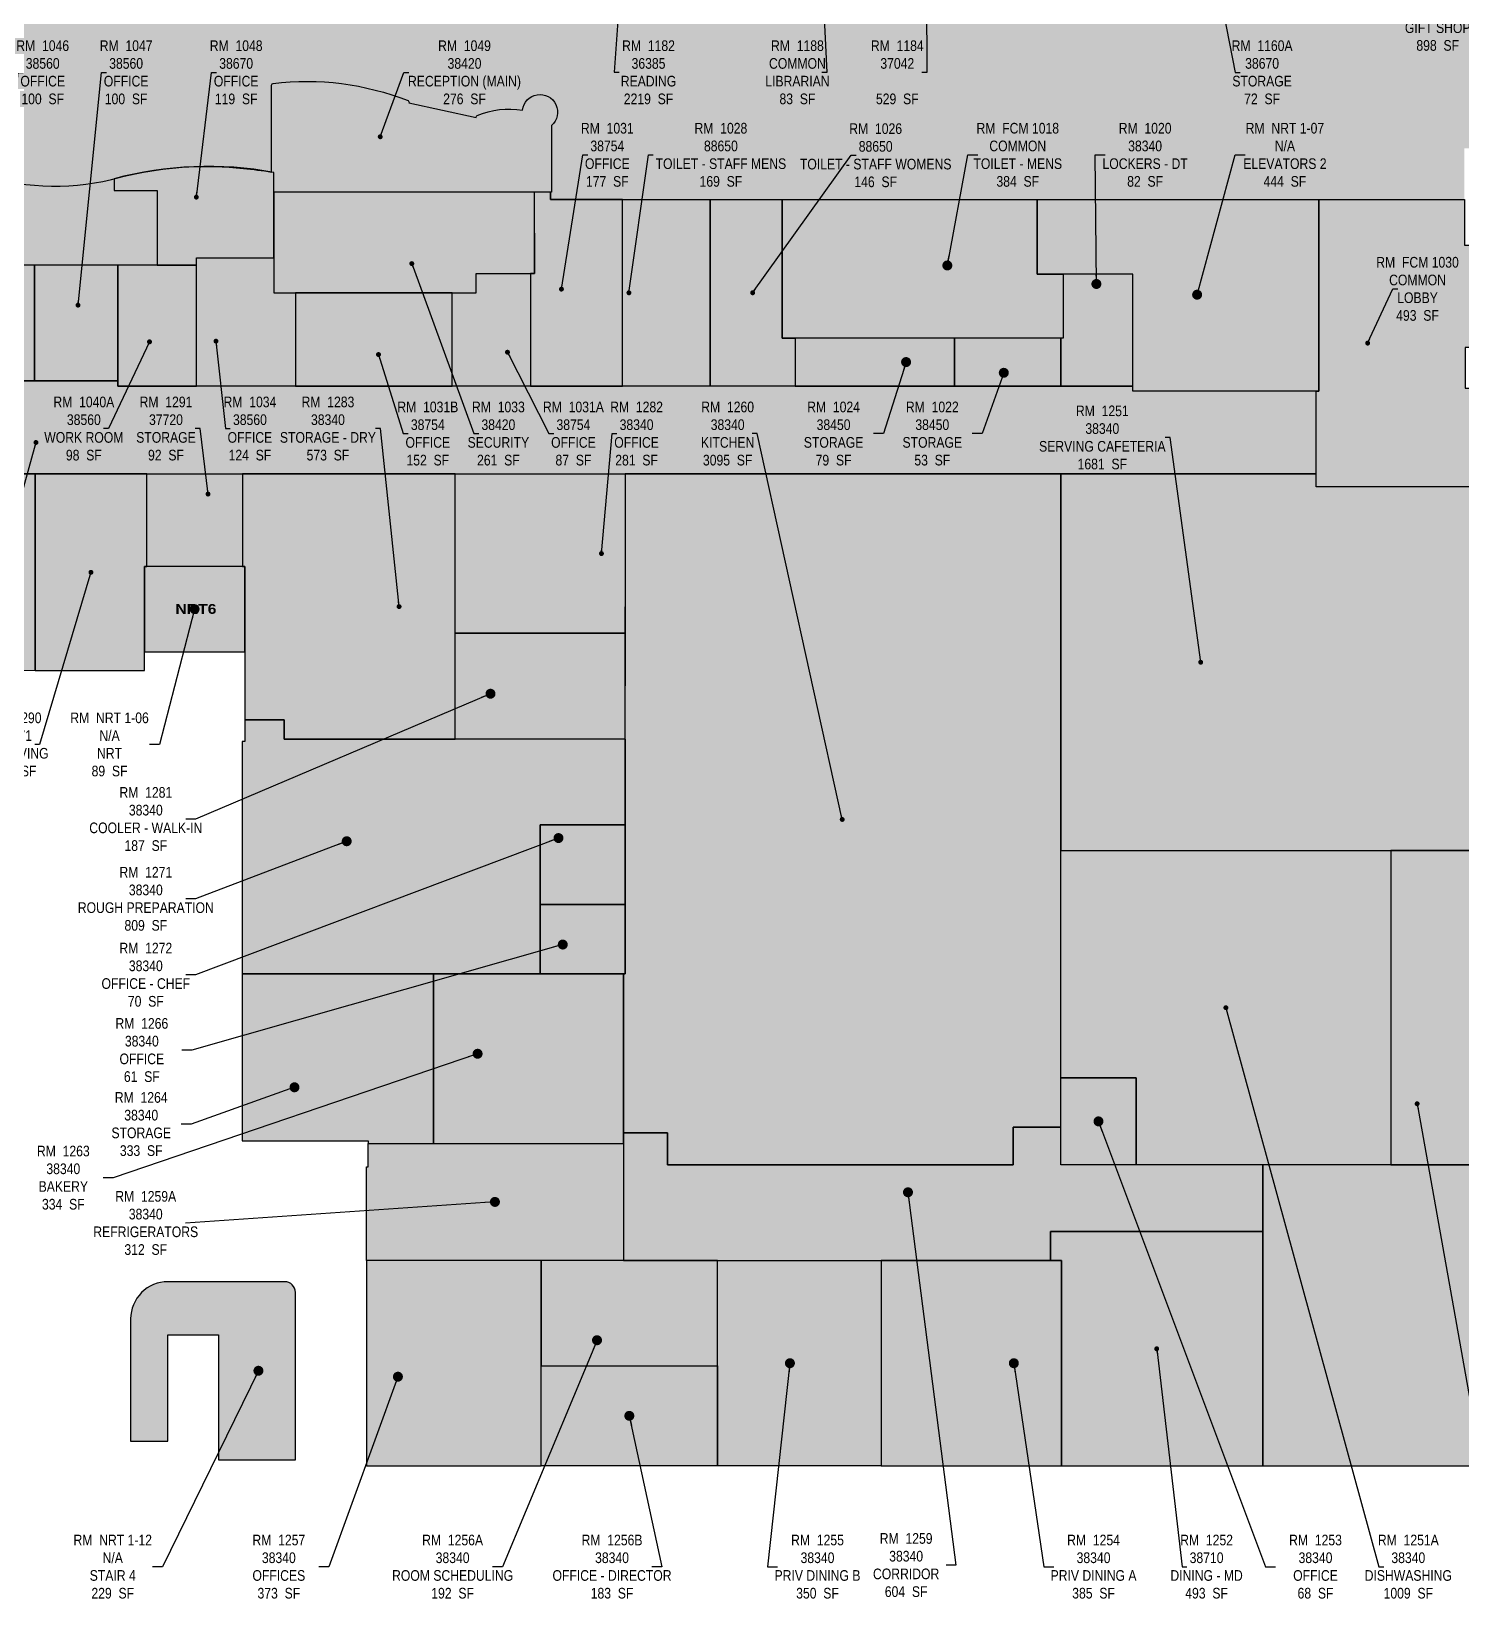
# Model space of a CAD drawing. Header units: inches. Extents: x 224 to 7720, y 1402 to 4817.
# Drawn here: x 4349 to 6098, y 1605 to 3521 of the extents above; entities that cross this region are included whole.
import ezdxf

# ---------------------------------------------------------------- set-up
doc = ezdxf.new("R2010")
doc.units = ezdxf.units.IN
doc.header["$LTSCALE"] = 96
doc.header["$MEASUREMENT"] = 0
doc.layers.get('Defpoints').update_dxf_attribs({"color": 31})
for name, color, linetype in [('0-LABEL', 3, 'Continuous'), ('1-NRT', 200, 'Continuous'), ('1-NRT-PTN', 253, 'Continuous'), ('2-BCM', 140, 'Continuous'), ('2-BCM-PTN', 250, 'Continuous'), ('3-FCM', 190, 'Continuous'), ('3-FCM-PTN', 9, 'Continuous'), ('4-OCC', 6, 'Continuous'), ('4-OCC-PTN', 95, 'Continuous')]:
    doc.layers.add(name, color=color, linetype=linetype)
doc.styles.add('ArialB', font='')
doc.styles.add('ArialN', font='ARIALN.TTF')
doc.styles.get('ArialB').set_extended_font_data('Arial Black')
doc.dimstyles.new('AB-195', dxfattribs={"dimscale": 195, "dimtxt": 0.0703125, "dimasz": 0.0625, "dimexe": 0.0625, "dimexo": 0.125, "dimgap": 0.25, "dimtad": 0, "dimdec": 4, "dimrnd": 0.0625, "dimzin": 0, "dimdsep": 46, "dimlunit": 4, "dimtxsty": 'ArialN', "dimblk": 'ARCHTICK', "dimcen": 0.0625, "dimclrd": 256, "dimclre": 256, "dimclrt": 256, "dimadec": 0, "dimazin": 0, "dimtfac": 1, "dimtdec": 4, "dimtofl": 0, "dimtmove": 2, "dimatfit": 3, "dimldrblk": 'DOT', "dimfxl": 0, "dimfrac": 2, "dimtolj": 1, "dimtzin": 0, "dimlwd": -1, "dimlwe": -1, "dimarcsym": 0})

# ---------------------------------------------------------------- blocks, each defined once
blk = doc.blocks.new('_ArchTick')
at = {"const_width": 0.15}
blk.add_lwpolyline([(-0.5, -0.5), (0.5, 0.5)], dxfattribs=at)
blk = doc.blocks.new('_Dot')
at = {"lineweight": -2}
blk.add_line((-0.5, 0), (-1, 0), dxfattribs=at)
at = {"const_width": 0.5}
blk.add_lwpolyline([(-0.25, 0, 1), (0.25, 0, 1)], format="xyb", close=True, dxfattribs=at)

msp = doc.modelspace()

# ---------------------------------------------------------------- hatches: boundary and pattern name
at = {"layer": '1-NRT-PTN'}
for points in [[(5923.248772827724, 3315.020709935004), (5923.248772827753, 3080.632246376933), (5695.931418103935, 3080.632246376733), (5695.93141810381, 3223.700329809671), (5579.000000000071, 3223.700329809634), (5579.000000000044, 3315.020709935004)], [(4487.333196577307, 2762.190635451558), (4610.000000000044, 2762.190635451522), (4610.000000000005, 2866.360089186277), (4487.333196577188, 2866.360089186261)]]:
    msp.add_hatch(color=256, dxfattribs=at).paths.add_polyline_path(points)
h = msp.add_hatch(color=256, dxfattribs=at)
edge = h.paths.add_edge_path()
edge.add_line((4470.500000000003, 1946.499999999995), (4470.500000000135, 1796.999999999959))
edge.add_line((4470.500000000135, 1796.999999999959), (4516.000000000003, 1796.999999999945))
edge.add_line((4516.000000000003, 1796.999999999945), (4516.000000000002, 1926.999999999958))
edge.add_line((4516.000000000002, 1926.999999999958), (4577.75, 1926.999999999958))
edge.add_line((4577.75, 1926.999999999958), (4577.749999999964, 1774.249999999995))
edge.add_line((4577.749999999964, 1774.249999999995), (4672.000000000039, 1774.250000000012))
edge.add_line((4672.000000000039, 1774.250000000012), (4672.000000000004, 1978.999999999999))
edge.add_arc((4659.000000000094, 1979.000000000085), 12.99999999990996, 359.9999999996191, 450.0000000000761)
edge.add_line((4659.000000000076, 1991.999999999995), (4516.000000000003, 1991.999999999996))
edge.add_arc((4516.000000000003, 1946.499999999996), 45.5, 90, 180.0000000000014)
at = {"layer": '2-BCM-PTN'}
h = msp.add_hatch(color=256, dxfattribs=at)
edge = h.paths.add_edge_path()
edge.add_line((6101.212454112479, 3315.029857468945), (6101.209233548896, 3377.685361649026))
edge.add_line((6101.209233548896, 3377.685361649026), (6214.039796008125, 3377.685361649026))
edge.add_line((6214.039796008125, 3377.685361649026), (6214.039796008125, 3315.020709935003))
edge.add_line((6214.039796008125, 3315.020709935003), (6465.776710180276, 3315.020709935004))
edge.add_line((6465.776710180276, 3315.020709935004), (6465.776710180276, 3297.000000000073))
edge.add_line((6465.776710180276, 3297.000000000073), (6518.000000000043, 3297.000000000072))
edge.add_line((6518.000000000043, 3297.000000000072), (6518.031250000107, 3315.020709935004))
edge.add_line((6518.031250000107, 3315.020709935004), (6544.000000000012, 3315.020709934398))
edge.add_line((6544.000000000012, 3315.020709934398), (6544.000000000081, 3318.000000000032))
edge.add_line((6544.000000000081, 3318.000000000032), (7360.5, 3318.000000000363))
edge.add_line((7360.5, 3318.000000000363), (7360.499999999998, 3542.1709175719))
edge.add_line((7360.499999999998, 3542.1709175719), (6867.031278126902, 3542.170917571907))
edge.add_line((6867.031278126902, 3542.170917571907), (6867.031320602907, 3653.997935729411))
edge.add_line((6867.031320602907, 3653.997935729411), (6766.029516729442, 3653.99858231317))
edge.add_line((6766.029516729442, 3653.99858231317), (6766.029328150967, 3593.801770023223))
edge.add_line((6766.029328150967, 3593.801770023223), (6635.000000000003, 3593.801770023223))
edge.add_line((6635.000000000003, 3593.801770023223), (6635.000000000003, 3597.912379357716))
edge.add_line((6635.000000000003, 3597.912379357716), (6469.262773883358, 3597.912379357717))
edge.add_line((6469.262773883358, 3597.912379357717), (6469.262773883358, 3593.287379357716))
edge.add_line((6469.262773883358, 3593.287379357716), (5987.867985782351, 3593.287379356453))
edge.add_line((5987.867985782351, 3593.287379356453), (5987.89373830079, 3629.929002757093))
edge.add_line((5987.89373830079, 3629.929002757093), (5895.867373857025, 3630.001907885073))
edge.add_line((5895.867373857025, 3630.001907885073), (5895.867985784662, 3594.001771416751))
edge.add_line((5895.867985784662, 3594.001771416751), (5530.724555622291, 3594.002005247111))
edge.add_arc((5232.851144896924, 3778.775066330404), 350.5276778219564, 315.15465570658534, 328.18836940604933, ccw=False)
edge.add_arc((5628.882063581688, 3910.349710693699), 406.4726351917382, 228.6702587073889, 248.7226011877773, ccw=False)
edge.add_arc((5098.769213143565, 3854.06783903102), 361.1814260632752, 296.82657485281584, 316.42860782498053, ccw=False)
edge.add_line((5261.767317127042, 3531.757987132427), (5252.736508601783, 3547.324551303971))
edge.add_line((5252.736508601783, 3547.324551303971), (5262.142754033604, 3552.3003630296))
edge.add_arc((5426.575069476489, 3712.61361614682), 229.6482647157041, 200.7158517611942, 224.2733011486947, ccw=False)
edge.add_arc((5089.976654186931, 3850.120059669542), 250.3641741502925, 266.3713004013365, 299.1096459445155, ccw=False)
edge.add_arc((5005.566516761337, 4187.592557768034), 591.3232392220972, 256.5129338790946, 276.6584765305562, ccw=False)
edge.add_line((4867.654647934869, 3612.576480009416), (4888.666143209934, 4046.999999999995))
edge.add_line((4888.666143209934, 4046.999999999995), (4683.000000000005, 4046.999999999995))
edge.add_line((4683.000000000005, 4046.999999999995), (4659.000000000045, 4046.999999999993))
edge.add_line((4659.000000000045, 4046.999999999993), (4659.000000000045, 4024.630242644854))
edge.add_line((4659.000000000045, 4024.630242644854), (4659.000000000044, 3599.202611731863))
edge.add_line((4659.000000000044, 3599.202611731863), (4034.937148382647, 3599.202611732258))
edge.add_line((4034.937148382647, 3599.202611732258), (4034.937148382517, 3449.995051719539))
edge.add_line((4034.937148382517, 3449.995051719539), (3681.000000000002, 3449.995051719672))
edge.add_line((3681.000000000002, 3449.995051719672), (3664.500000000004, 3449.995051719672))
edge.add_line((3664.500000000004, 3449.995051719672), (3664.500007992885, 3308.006774618855))
edge.add_line((3664.500007992885, 3308.006774618855), (3670.241779652382, 3308.000000159495))
edge.add_line((3670.241779652382, 3308.000000159495), (3670.23823069834, 3304.992042969354))
edge.add_line((3670.23823069834, 3304.992042969354), (3776.977811709998, 3304.992042969354))
edge.add_line((3776.977811709998, 3304.992042969354), (3776.977811709998, 3317.826088269415))
edge.add_line((3776.977811709998, 3317.826088269415), (3835.96093970537, 3317.826088269417))
edge.add_arc((3921.961263428128, 3179.421046451185), 162.9478790323021, 75.82618871569662, 121.8554532751559, ccw=False)
edge.add_line((3961.861373103508, 3337.408364071994), (3982.194660128373, 3333.514510643568))
edge.add_arc((4018.900481964459, 3638.764416513178), 307.4488939483577, 263.1431950882545, 288.7937572050589)
edge.add_arc((4154.517343566981, 3213.965955908969), 138.6506596372579, 90.84737857627692, 105.29236128284691, ccw=False)
edge.add_line((4152.466837988525, 3352.601452246377), (4199.854489001302, 3352.601452246377))
edge.add_line((4199.854489001302, 3352.601452246377), (4199.854574621793, 3352.523195435604))
edge.add_line((4199.854574621793, 3352.523195435604), (4247.104489001302, 3352.574891394593))
edge.add_arc((4246.314557856361, 3223.892374675315), 128.6849412340896, 74.4525531934039, 89.64828825719002, ccw=False)
edge.add_arc((4378.158659760525, 3627.583177375398), 296.1716416939542, 250.810058676983, 283.4526941912997)
edge.add_arc((4564.530417974054, 2916.371022983083), 439.1688036785147, 88.82086383680303, 105.5144738412506, ccw=False)
edge.add_arc((4552.865137919565, 2792.355430922958), 563.471847708845, 80.80343298637348, 87.89440835456833, ccw=False)
edge.add_line((4642.920358804375, 3348.584322973531), (4642.920358804421, 3455.025913751611))
edge.add_arc((4644.920358804422, 3455.02591375161), 2.000000000000909, 96.96837081649193, 179.999999999987, ccw=False)
edge.add_arc((4685.647843447019, 3121.806548595949), 337.6990815001668, 68.45808303320268, 96.96837081646783, ccw=False)
edge.add_arc((4808.898145215614, 3434.025631144668), 2.03348541737856, -21.416480756794385, 68.45808303316329, ccw=False)
edge.add_line((4810.791220138324, 3433.283114963229), (4893.149839666863, 3415.420313910988))
edge.add_arc((4895.07236305874, 3415.971588622621), 2.00000000000001, 113.41552245828939, 195.9999999999744, ccw=False)
edge.add_arc((4932.882136892578, 3327.539502289193), 98.17592644677737, 80.1650047742445, 113.154897671166, ccw=False)
edge.add_arc((4971.031250000045, 3422.000000000407), 21.49999999995811, -49.64493539025767, 173.9323380797943, ccw=False)
edge.add_line((4984.952982669948, 3405.616002946391), (4984.95298266995, 3324.020709935377))
edge.add_line((4984.95298266995, 3324.020709935377), (4984.000000000047, 3324.020709935377))
edge.add_line((4984.000000000047, 3324.020709935377), (4984.000000000047, 3315.020709935055))
edge.add_line((4984.000000000047, 3315.020709935055), (5923.248772827724, 3315.020709935004))
edge.add_line((5923.248772827724, 3315.020709935004), (6101.212454112479, 3315.029857468945))
at = {"layer": '3-FCM-PTN'}
for points in [[(5579.000000000044, 3315.020709935004), (5579.000000000101, 3223.700329809634), (5610.776710180297, 3223.700329809644), (5610.776710180335, 3145.679347826206), (5267.000000000043, 3145.679347826212), (5267.000000000044, 3315.020709935004)], [(5923.248772827724, 3315.020709935004), (6101.212454112479, 3315.029857468945), (6101.212454112474, 3259.250000000365), (6127.225474683675, 3259.250000000362), (6127.225474683673, 3165.749999999361), (6130.225474683675, 3165.749999999361), (6130.225474683113, 3134.249999999864), (6102.036010786671, 3134.239523621256), (6102.031250355715, 3084.253735351706), (6141.253430555407, 3084.250000000375), (6141.253430555407, 2970.795289855521), (6141.222309232073, 2970.795289855521), (6141.222309232073, 2963.920289855153), (5920.048626753749, 2963.920289855153), (5920.048626753646, 3080.632246376931), (5923.248772827754, 3080.632246376932), (5923.248772827687, 3084.25000000039)], [(3562.031249999954, 3086.862300595053), (3562.031249999937, 2983.250000000002), (3684.500000000008, 2983.249999999963), (3684.500000000006, 2979.500000000449), (5920.000000000065, 2979.500000000449), (5920.048626753749, 3080.632246376931), (5695.931418103935, 3080.632246376733), (5695.931418103931, 3086.886353315805), (4454.916029959343, 3087.000000000374), (4454.916029959343, 3093.49999999999), (4047.11166704286, 3093.499999999995), (4047.111667042856, 3086.999999999995), (3562.031249999983, 3086.862300595053), (3562.031249999966, 2983.250000000002)]]:
    msp.add_hatch(color=256, dxfattribs=at).paths.add_polyline_path(points)
at = {"layer": '4-OCC-PTN'}
h = msp.add_hatch(color=240, dxfattribs=at)
edge = h.paths.add_edge_path()
edge.add_line((4645.700918773448, 3324.02070993538), (4645.732168773463, 3348.121782675924))
edge.add_line((4645.732168773463, 3348.121782675924), (4642.920358804421, 3348.584322973524))
edge.add_line((4642.920358804421, 3348.584322973524), (4642.920358804421, 3455.02591375161))
edge.add_arc((4644.920358804421, 3455.02591375161), 2, 96.96837081646771, 180, ccw=False)
edge.add_arc((4685.647843447019, 3121.806548595945), 337.69908150017, 68.45808303320291, 96.96837081646771, ccw=False)
edge.add_arc((4808.898145215615, 3434.025631144668), 2.033485417377803, -21.416480756803708, 68.45808303318239, ccw=False)
edge.add_line((4810.791220138324, 3433.283114963229), (4893.149839666863, 3415.420313910988))
edge.add_arc((4895.072363058741, 3415.97158862262), 2.000000000000759, 113.41552245830809, 195.9999999999547, ccw=False)
edge.add_arc((4932.882136892526, 3327.539502289392), 98.17592644657348, 80.1650047741839, 113.15489767118339, ccw=False)
edge.add_arc((4971.031250000056, 3422.00000000041), 21.49999999995204, -49.644935390281375, 173.9323380798548, ccw=False)
edge.add_line((4984.952982669948, 3405.616002946394), (4984.95298266995, 3324.020709935377))
edge.add_line((4984.95298266995, 3324.020709935377), (4645.700918773448, 3324.020709935377))
h = msp.add_hatch(color=63, dxfattribs=at)
edge = h.paths.add_edge_path()
edge.add_line((4502.98355930547, 3234.644327179446), (4550.983559305422, 3234.644327179451))
edge.add_line((4550.983559305422, 3234.644327179451), (4550.983559305422, 3243.592391304831))
edge.add_line((4550.983559305422, 3243.592391304831), (4645.700918773447, 3243.592391304831))
edge.add_line((4645.700918773447, 3243.592391304831), (4645.732168773463, 3348.121782675924))
edge.add_arc((4565.015516696521, 2912.702739755586), 442.8373526027055, 79.49790060238038, 105.0035590105454)
edge.add_line((4450.374205990911, 3340.443655193743), (4450.37420599086, 3325.867235059201))
edge.add_line((4450.37420599086, 3325.867235059201), (4499.983559305446, 3325.867040157407))
edge.add_line((4499.983559305446, 3325.867040157407), (4502.983559305445, 3325.867040157407))
edge.add_line((4502.983559305445, 3325.867040157407), (4502.990135597876, 3234.653520120715))
edge.add_line((4502.990135597876, 3234.653520120715), (4502.98355930547, 3234.644327179446))
h = msp.add_hatch(color=63, dxfattribs=at)
edge = h.paths.add_edge_path()
edge.add_line((4199.983559305392, 3234.631674018805), (3944.983559305588, 3234.631674018805))
edge.add_line((3944.983559305588, 3234.631674018805), (3944.983559305587, 3234.006674018603))
edge.add_line((3944.983559305587, 3234.006674018603), (3944.977810608592, 3234.006674018603))
edge.add_line((3944.977810608592, 3234.006674018603), (3944.97781060866, 3311.305416747049))
edge.add_line((3944.97781060866, 3311.305416747049), (3947.977810608658, 3311.305416747049))
edge.add_line((3947.977810608658, 3311.305416747049), (3979.329023314891, 3311.305416747035))
edge.add_line((3979.329023314891, 3311.305416747035), (3979.32902331486, 3334.06328417523))
edge.add_line((3979.32902331486, 3334.06328417523), (3982.194660128373, 3333.51451064357))
edge.add_arc((4018.900481964463, 3638.764416513178), 307.4488939483554, 263.1431950882538, 288.7937572050582)
edge.add_arc((4154.517343566981, 3213.965955908966), 138.6506596372614, 90.84737857627653, 105.29236128284651, ccw=False)
edge.add_line((4152.466837988526, 3352.601452246377), (4199.854489001302, 3352.601452246377))
edge.add_line((4199.854489001302, 3352.601452246377), (4199.854574621793, 3352.523195435604))
edge.add_line((4199.854574621793, 3352.523195435604), (4247.104489001302, 3352.574891394594))
edge.add_arc((4246.314557856361, 3223.892374675315), 128.6849412340896, 74.4525531934039, 89.64828825719002, ccw=False)
edge.add_arc((4378.158659760525, 3627.583177375398), 296.1716416939542, 250.810058676983, 283.4526941912997)
edge.add_arc((4564.530417974061, 2916.371022983086), 439.1688036785142, 105.0663227201569, 105.51447384125149, ccw=False)
edge.add_line((4450.374205990911, 3340.443655193743), (4450.37420599086, 3325.867235059201))
edge.add_line((4450.37420599086, 3325.867235059201), (4499.983559305446, 3325.867040157407))
edge.add_line((4499.983559305446, 3325.867040157407), (4502.983559305445, 3325.867040157407))
edge.add_line((4502.983559305445, 3325.867040157407), (4502.990135597876, 3234.653520120715))
edge.add_line((4502.990135597876, 3234.653520120715), (4199.983559305392, 3234.631674018805))
for color, points in [(240, [(4671.901903685994, 3200.788043478348), (4892.947266760495, 3200.788043478348), (4892.947266760495, 3224.493798000415), (4964.104504172125, 3224.493798000294), (4964.104504172097, 3324.020709935377), (4645.700918773448, 3324.02070993538), (4645.700918773447, 3200.788043478365)]), (87, [(5071.983234772433, 3086.943491722835), (5072.014490234083, 3315.020709935191), (4984.000000000047, 3315.020709935055), (4984.000000000043, 3324.020709935377), (4964.089286046965, 3324.020709935377), (4964.104504172125, 3224.493798000294), (4959.448661046906, 3224.493798000302), (4959.448656204864, 3086.953797140379)]), (20, [(5179.000000000003, 3087.006674018145), (5071.983234772433, 3086.943491722835), (5071.998865234124, 3315.020709935191), (5179.000000000004, 3315.020709935004)]), (20, [(5179.000000000004, 3315.020709935004), (5267.000000000044, 3315.020709935004), (5267.000000000043, 3145.679347826212), (5283.049041543267, 3145.679347826208), (5283.049041543268, 3087.006674018145), (5179.000000000003, 3087.006674018145)]), (202, [(4671.901901255155, 3086.980129396748), (4550.983559305438, 3086.991202562156), (4550.983559305421, 3243.592391304831), (4645.700918773447, 3243.592391304831), (4645.700918773421, 3200.788043478365), (4671.901903685994, 3200.788043478348)]), (202, [(4352.983559305286, 3093.499999999989), (4352.98355930528, 3234.631674018806), (4250.983559305464, 3234.631674018805), (4250.983559305328, 3093.499999999995)]), (202, [(4454.916029959345, 3093.49999999999), (4454.983559305519, 3234.631674018805), (4352.983559305429, 3234.631674018806), (4352.983559305286, 3093.499999999989)]), (202, [(4550.983559305438, 3086.991202562156), (4550.983559305422, 3234.656980340088), (4454.983559305519, 3234.631674018805), (4454.916029959343, 3087.000000000374), (4497.983559305385, 3087.000000000384)]), (87, [(4959.448656204864, 3086.953797140379), (4863.706882802902, 3086.962564747313), (4863.706886842234, 3200.788043478385), (4892.947266760495, 3200.78804347836), (4892.947266760495, 3224.493798000415), (4959.448661046906, 3224.493798000302), (4959.448661046905, 3221.993798000301)]), (50, [(5610.776710180297, 3223.700329809644), (5610.776710180335, 3145.679347826206), (5607.712503212599, 3145.679347826205), (5607.712503212516, 3086.886353315727), (5695.931418103931, 3086.886353315805), (5695.93141810381, 3223.700329809671)]), (87, [(4863.706882802902, 3086.962564747313), (4863.706886842234, 3200.788043478385), (4671.901903685994, 3200.788043478348), (4671.901901255155, 3086.980129396748)]), (55, [(5477.830125249548, 3086.946513666971), (5477.830125249561, 3145.679347826163), (5283.049041543267, 3145.679347826208), (5283.049041543268, 3087.006674018145)]), (55, [(5607.712503212599, 3145.679347826205), (5477.830125249523, 3145.679347826163), (5477.830125248792, 3086.886353315922), (5607.712503212604, 3086.886353315727)]), (55, [(4002.559440909714, 2979.500000000449), (4002.559440909712, 2739.505016722506), (4353.640924521637, 2739.092806433304), (4353.640924521636, 2979.500000000049)]), (54, [(4353.640924521637, 2739.092806433304), (4487.333196577204, 2739.092806433307), (4487.333196577188, 2866.360089186261), (4490.328958993422, 2866.360089186262), (4490.328958993422, 2979.50000000005), (4353.640924521636, 2979.500000000049)]), (33, [(4607.163693225719, 2979.500000000049), (4607.163693225753, 2866.360089186262), (4490.328958993422, 2866.360089186262), (4490.328958993409, 2979.50000000005)]), (50, [(4607.163693225719, 2979.500000000049), (4607.163693225753, 2866.360089186277), (4610.000000000005, 2866.360089186277), (4610.000000000015, 2679.000000000048), (4658.323330749197, 2679.000000000048), (4658.323330749197, 2655.313266443785), (4867.255507541008, 2655.262820512812), (4867.255507541111, 2979.499999999818)]), (50, [(5074.961701731876, 2979.499999999941), (5074.961701731961, 2787.876254180705), (5074.961701731961, 2784.876254180705), (4867.255507541043, 2784.87625418076), (4867.255507541111, 2979.499999999818)]), (50, [(5073.097737552244, 2174.069397993228), (5126.871317387619, 2174.069397993544), (5126.867824883646, 2134.792095318627), (5549.609681475858, 2134.792095318619), (5549.609681475859, 2180.772575250919), (5607.781286175849, 2180.772575251021), (5607.999999999976, 2979.49999981096), (5074.961701731876, 2979.499999999941), (5074.930394922705, 2655.212678149895), (5075.241211640116, 2655.212603104304), (5075.241211637416, 2453.08707044284), (5075.192409150687, 2368.533345819939), (5073.097737551475, 2368.533345819931)]), (50, [(5920.000000000065, 2963.920289855154), (5920.000000000065, 2979.500000001956), (5608.000000000066, 2979.500000000468), (5607.781286175849, 2519.170289855158), (6137.972309232073, 2519.17028985518), (6141.222309232073, 2519.17028985518), (6141.222309232073, 2963.920289855153), (5920.048626753749, 2963.920289855153)]), (50, [(5074.961701731961, 2784.876254180705), (5074.930394922705, 2655.212678149895), (4867.255507541008, 2655.262820512812), (4867.255507541043, 2784.87625418076)]), (50, [(4610.000000000015, 2679.000000000048), (4610.000000000005, 2652.313266443767), (4607.000000000044, 2652.313266443777), (4607.000000000155, 2368.533345819602), (4968.112842220282, 2368.533345819523), (4971.362842220282, 2368.533345819523), (4971.362842222669, 2547.292084727001), (4971.362842222669, 2550.542084727001), (5071.965939315737, 2550.542084727404), (5075.215939315737, 2550.542084727404), (5075.241211640116, 2655.212603104304), (4658.323330749197, 2655.313266443785), (4658.323330749197, 2679.000000000048)]), (50, [(4974.104367052725, 2453.11148272024), (5075.192409150349, 2453.087075372017), (5075.192409149959, 2550.542084727417), (4971.362842222669, 2550.542084727001), (4971.339318111541, 2453.112150331472)]), (50, [(5700, 2134.791806020286), (5700.000000000003, 2237.999999999994), (5700.000000000003, 2241.249999999994), (5611.031286175794, 2241.249999999994), (5607.781286175794, 2241.249999999994), (5607.781286175556, 2515.920289855158), (5607.781286175556, 2519.170289855158), (6008.256770627269, 2519.170289855157), (6011.506770627269, 2519.170289855157), (6011.506770626875, 2134.791806019966), (5855.000000000003, 2134.791806020127)]), (50, [(6011.506770627269, 2519.170289855175), (6011.506770626874, 2134.791806019966), (6141.222309232073, 2134.791806019966), (6141.222309232073, 2519.17028985518)]), (50, [(4971.362842220282, 2368.533345819523), (5075.192409150687, 2368.533345819939), (5075.212824346763, 2453.08707044284), (4971.362842221411, 2453.087070444227)]), (50, [(4607.000000000155, 2368.533345819602), (4607.000000000155, 2164.397993311095), (4761.000000000078, 2164.397993311089), (4761.000000000078, 2161.147993311089), (4837.686999936544, 2161.147993311089), (4840.936999936544, 2161.147993311089), (4840.936999936589, 2368.533345819551)]), (50, [(4840.936999936544, 2161.147993311089), (5073.097737552293, 2161.147993311089), (5073.097737552098, 2213.000000000054), (5073.097737551475, 2368.533345819931), (4840.936999936589, 2368.533345819551)]), (50, [(5607.781286175794, 2241.249999999994), (5700.000000000003, 2241.249999999994), (5700, 2134.791806020286), (5607.78128617593, 2134.791806020124)]), (50, [(5073.097737552244, 2174.069397993228), (5073.097737552401, 2018.00190740008), (5595.104702586287, 2018.001907400602), (5595.104702586285, 2053.291806020121), (5855.000000000003, 2053.291806020123), (5855.000000000003, 2134.791806020127), (5607.78128617593, 2134.791806020381), (5607.781286175849, 2180.772575250919), (5549.609681475859, 2180.772575250919), (5549.609681475858, 2134.754505476324), (5130.121317387849, 2134.791806020872), (5126.871317387849, 2134.791806020872), (5126.871317387638, 2170.81939799343), (5126.871317387638, 2174.06939799343)]), (50, [(5073.097737552401, 2018.00190740008), (4758.750000000078, 2018.00190740008), (4758.750000000079, 2132.501907399765), (4761.000000000078, 2132.501907399765), (4761.000000000078, 2161.147993311089), (5073.097737552293, 2161.147993311089)]), (50, [(6544.032561145945, 2118.000002683607), (6349.098283993335, 2118.000001528528), (6349.098283993335, 2134.791806019967), (5855.000000000003, 2134.791806020127), (5855.000000000003, 1766.751907399764), (6544.032560949328, 1766.751907399763)]), (234, [(5855.000000000003, 2053.291806020123), (5595.104702586285, 2053.291806020121), (5595.104702586321, 2018.001907400602), (5608.703451855341, 2018.001907400615), (5608.703451855592, 1766.751907399764), (5855.000000000003, 1766.751907399764)]), (50, [(4758.750000000078, 2018.00190740008), (4758.750000000078, 1766.751907399765), (4972.60709441071, 1766.751907399764), (4972.60709441071, 2018.001907400079)]), (50, [(4972.60709441071, 2018.00190740008), (4972.60709441071, 1889.359938791977), (5187.8525824692, 1889.359938791977), (5187.852582469071, 2018.001907400194)]), (50, [(5187.852582469071, 2018.001907400194), (5388.296052010058, 2018.001907400194), (5388.296052010058, 1766.751907399766), (5187.852582469071, 1766.751907399766)]), (50, [(5388.296052010054, 2018.001907400395), (5388.296052010058, 1766.751907399764), (5605.453451855592, 1766.751907399764), (5608.703451855592, 1766.751907399764), (5608.703451855341, 2018.001907400615)]), (50, [(4975.366291735061, 1889.359938791977), (5184.6025824692, 1889.359938791977), (5187.8525824692, 1889.359938791977), (5187.8525824692, 1766.751907399764), (4972.60709441071, 1766.751907399764), (4972.60709441071, 1889.359938791977)])]:
    msp.add_hatch(color=color, dxfattribs=at).paths.add_polyline_path(points)

# ---------------------------------------------------------------- linework, layer by layer
at = {"layer": '1-NRT'}
msp.add_lwpolyline([(5923.248772827724, 3315.020709935004), (5923.248772827753, 3080.632246376933), (5695.931418103935, 3080.632246376733), (5695.93141810381, 3223.700329809671), (5579.000000000071, 3223.700329809634), (5579.000000000044, 3315.020709935004), (5923.248772827724, 3315.020709935048)], dxfattribs=at)
msp.add_lwpolyline([(4487.333196577307, 2762.190635451558), (4610.000000000044, 2762.190635451522), (4610.000000000005, 2866.360089186277), (4487.333196577188, 2866.360089186261), (4487.333196577307, 2762.190635451558)], close=True, dxfattribs=at)
msp.add_lwpolyline([(4470.500000000003, 1946.499999999995), (4470.500000000135, 1796.999999999959), (4516.000000000003, 1796.999999999945), (4516.000000000002, 1926.999999999958), (4577.75, 1926.999999999958), (4577.749999999964, 1774.249999999995), (4672.000000000039, 1774.250000000012), (4672.000000000004, 1978.999999999999, 0.4142135623754306), (4659.000000000076, 1991.999999999995), (4516.000000000003, 1991.999999999996, 0.414213562373101)], format="xyb", close=True, dxfattribs=at)
at = {"layer": '2-BCM'}
msp.add_lwpolyline([(4280.806789461161, 3347.868582309449, 0.1434013802494691), (4447.060757532072, 3339.537795071893, -0.07296870814642058), (4573.567789836668, 3355.446829688753, -0.03095009361266274), (4642.920358804375, 3348.584322973531), (4642.920358804421, 3455.025913751611, -0.3790239349496573), (4644.677715991932, 3457.011140304312, -0.1250453007640586), (4809.64480407568, 3435.917075959982, -0.4135724838836), (4810.791220138324, 3433.283114963229), (4893.149839666863, 3415.420313910988, -0.3767942252636259), (4894.277570034121, 3417.806882617604, -0.1449480720969308), (4949.651698120728, 3424.272611150112, -1.476678385282013), (4984.952982669948, 3405.616002946391), (4984.95298266995, 3324.020709935377), (4984.000000000047, 3324.020709935377), (4984.000000000047, 3315.020709935055), (5923.248772827724, 3315.020709935004), (5923.248772827724, 3315.020709935004), (6101.212454112479, 3315.029857468945)], format="xyb", dxfattribs=at)
at = {"layer": '3-FCM'}
for points in [[(5579.000000000044, 3315.020709935004), (5579.000000000101, 3223.700329809634), (5610.776710180297, 3223.700329809644), (5610.776710180335, 3145.679347826206), (5267.000000000043, 3145.679347826212), (5267.000000000044, 3315.020709935004)], [(5923.248772827724, 3315.020709935004), (6101.212454112479, 3315.029857468945), (6101.212454112474, 3259.250000000365), (6127.225474683675, 3259.250000000362), (6127.225474683673, 3165.749999999361), (6130.225474683675, 3165.749999999361), (6130.225474683113, 3134.249999999864), (6102.036010786671, 3134.239523621256), (6102.031250355715, 3084.253735351706), (6141.253430555407, 3084.250000000375), (6141.253430555407, 2970.795289855521), (6141.222309232073, 2970.795289855521), (6141.222309232073, 2963.920289855153), (5920.048626753749, 2963.920289855153), (5920.048626753646, 3080.632246376931), (5923.248772827754, 3080.632246376932), (5923.248772827687, 3084.25000000039), (5923.248773677039, 3315.020709935048)], [(3562.031249999954, 3086.862300595053), (3562.031249999937, 2983.250000000002), (3684.500000000008, 2983.249999999963), (3684.500000000006, 2979.500000000449), (5920.000000000065, 2979.500000000449), (5920.048626753749, 3080.632246376931), (5695.931418103935, 3080.632246376733), (5695.931418103931, 3086.886353315805), (4454.916029959343, 3087.000000000374), (4454.916029959343, 3093.49999999999), (4047.11166704286, 3093.499999999995), (4047.111667042856, 3086.999999999995), (3562.031249999983, 3086.862300595053), (3562.031249999966, 2983.250000000002)]]:
    msp.add_lwpolyline(points, close=True, dxfattribs=at)
at = {"layer": '4-OCC'}
for points in [[(4645.700918773448, 3324.02070993538), (4645.732168773463, 3348.121782675924), (4642.920358804421, 3348.584322973524), (4642.920358804421, 3455.02591375161, -0.3790239349497984), (4644.677715991932, 3457.011140304311, -0.1250453007640574), (4809.64480407568, 3435.917075959981, -0.4135724838837616), (4810.791220138324, 3433.283114963229), (4893.149839666863, 3415.420313910988, -0.3767942252634408), (4894.277570034121, 3417.806882617603, -0.1449480720972786), (4949.651698120742, 3424.272611150092, -1.476678385283141), (4984.952982669948, 3405.616002946394), (4984.95298266995, 3324.020709935377), (4645.700918773448, 3324.020709935377)], [(4502.98355930547, 3234.644327179446), (4550.983559305422, 3234.644327179451), (4550.983559305422, 3243.592391304831), (4645.700918773447, 3243.592391304831), (4645.732168773463, 3348.121782675924, 0.1117511692997824), (4450.374205990911, 3340.443655193743), (4450.37420599086, 3325.867235059201), (4499.983559305446, 3325.867040157407), (4502.983559305445, 3325.867040157407), (4502.990135597876, 3234.653520120715)], [(4199.983559305392, 3234.631674018805), (3944.983559305588, 3234.631674018805), (3944.983559305587, 3234.006674018603), (3944.977810608592, 3234.006674018603), (3944.97781060866, 3311.305416747049), (3947.977810608658, 3311.305416747049), (3979.329023314891, 3311.305416747035), (3979.32902331486, 3334.06328417523), (3979.32902331486, 3334.06328417523), (3982.194660128373, 3333.51451064357, 0.1123913722116897), (4117.949001309342, 3347.70735474409, -0.06311172067646871), (4152.466837988526, 3352.601452246377), (4199.854489001302, 3352.601452246377), (4199.854574621793, 3352.523195435604), (4247.104489001302, 3352.574891394594, -0.06640123534630415), (4280.806789461161, 3347.868582309449, 0.1434013802494691), (4447.060757532072, 3339.537795071894, -0.001955430644727878), (4450.374205990911, 3340.443655193743), (4450.37420599086, 3325.867235059201), (4499.983559305446, 3325.867040157407), (4502.983559305445, 3325.867040157407), (4502.990135597876, 3234.653520120715)]]:
    msp.add_lwpolyline(points, format="xyb", close=True, dxfattribs=at)
for points in [[(4671.901903685994, 3200.788043478348), (4892.947266760495, 3200.788043478348), (4892.947266760495, 3224.493798000415), (4964.104504172125, 3224.493798000294), (4964.104504172097, 3324.020709935377), (4645.700918773448, 3324.02070993538), (4645.700918773447, 3200.788043478365), (4671.901903685994, 3200.788043478348)], [(5071.983234772433, 3086.943491722835), (5072.014490234083, 3315.020709935191), (4984.000000000047, 3315.020709935055), (4984.000000000043, 3324.020709935377), (4964.089286046965, 3324.020709935377), (4964.104504172125, 3224.493798000294), (4959.448661046906, 3224.493798000302), (4959.448656204864, 3086.953797140379), (5071.983234772433, 3086.943491722835)], [(5179.000000000003, 3087.006674018145), (5071.983234772433, 3086.943491722835), (5071.998865234124, 3315.020709935191), (5179.000000000004, 3315.020709935004), (5179.000000000004, 3087.006674018145)], [(5179.000000000004, 3315.020709935004), (5267.000000000044, 3315.020709935004), (5267.000000000043, 3145.679347826212), (5283.049041543267, 3145.679347826208), (5283.049041543268, 3087.006674018145), (5179.000000000003, 3087.006674018145)], [(4671.901901255155, 3086.980129396748), (4550.983559305438, 3086.991202562156), (4550.983559305421, 3243.592391304831), (4645.700918773447, 3243.592391304831), (4645.700918773421, 3200.788043478365), (4671.901903685994, 3200.788043478348), (4671.901901255155, 3086.980129396749)], [(4352.983559305286, 3093.499999999989), (4352.98355930528, 3234.631674018806), (4250.983559305464, 3234.631674018805), (4250.983559305328, 3093.499999999995), (4352.983559305286, 3093.499999999989)], [(4454.916029959345, 3093.49999999999), (4454.983559305519, 3234.631674018805), (4352.983559305429, 3234.631674018806), (4352.983559305286, 3093.499999999989), (4454.916029959345, 3093.49999999999)], [(4550.983559305438, 3086.991202562156), (4550.983559305422, 3234.656980340088), (4454.983559305519, 3234.631674018805), (4454.916029959343, 3087.000000000374), (4497.983559305385, 3087.000000000384), (4550.983559305438, 3086.991202562156)], [(4959.448656204864, 3086.953797140379), (4863.706882802902, 3086.962564747313), (4863.706886842234, 3200.788043478385), (4892.947266760495, 3200.78804347836), (4892.947266760495, 3224.493798000415), (4959.448661046906, 3224.493798000302), (4959.448661046905, 3221.993798000301), (4959.448656204675, 3086.953797140379)], [(5610.776710180297, 3223.700329809644), (5610.776710180335, 3145.679347826206), (5607.712503212599, 3145.679347826205), (5607.712503212516, 3086.886353315727), (5695.931418103931, 3086.886353315805), (5695.93141810381, 3223.700329809671)], [(4863.706882802902, 3086.962564747313), (4863.706886842234, 3200.788043478385), (4671.901903685994, 3200.788043478348), (4671.901901255155, 3086.980129396748), (4863.706882802902, 3086.962564747313)], [(5477.830125249548, 3086.946513666971), (5477.830125249561, 3145.679347826163), (5283.049041543267, 3145.679347826208), (5283.049041543268, 3087.006674018145)], [(5607.712503212599, 3145.679347826205), (5477.830125249523, 3145.679347826163), (5477.830125248792, 3086.886353315922), (5607.712503212604, 3086.886353315727)], [(4002.559440909714, 2979.500000000449), (4002.559440909712, 2739.505016722506), (4353.640924521637, 2739.092806433304), (4353.640924521636, 2979.500000000049), (4002.559440909714, 2979.500000000449), (4002.559440909714, 2979.500000000449)], [(4353.640924521637, 2739.092806433304), (4487.333196577204, 2739.092806433307), (4487.333196577188, 2866.360089186261), (4490.328958993422, 2866.360089186262), (4490.328958993422, 2979.50000000005), (4353.640924521636, 2979.500000000049), (4353.640924521637, 2739.092806433304)], [(4607.163693225719, 2979.500000000049), (4607.163693225753, 2866.360089186277), (4610.000000000005, 2866.360089186277), (4610.000000000015, 2679.000000000048), (4658.323330749197, 2679.000000000048), (4658.323330749197, 2655.313266443785), (4867.255507541008, 2655.262820512812), (4867.255507541111, 2979.499999999818)], [(5074.961701731876, 2979.499999999941), (5074.961701731961, 2787.876254180705), (5074.961701731961, 2784.876254180705), (4867.255507541043, 2784.87625418076), (4867.255507541111, 2979.499999999818)], [(5073.097737552244, 2174.069397993228), (5126.871317387619, 2174.069397993544), (5126.867824883646, 2134.792095318627), (5549.609681475858, 2134.792095318619), (5549.609681475859, 2180.772575250919), (5607.781286175849, 2180.772575251021), (5607.999999999976, 2979.49999981096), (5074.961701731876, 2979.499999999941), (5074.930394922705, 2655.212678149895), (5075.241211640116, 2655.212603104304), (5075.241211637416, 2453.08707044284), (5075.192409150687, 2368.533345819939), (5073.097737551475, 2368.533345819931)], [(5920.000000000065, 2963.920289855154), (5920.000000000065, 2979.500000001956), (5608.000000000066, 2979.500000000468), (5607.781286175849, 2519.170289855158), (6137.972309232073, 2519.17028985518), (6141.222309232073, 2519.17028985518), (6141.222309232073, 2963.920289855153), (5920.048626753749, 2963.920289855153)], [(5074.961701731961, 2784.876254180705), (5074.930394922705, 2655.212678149895), (4867.255507541008, 2655.262820512812), (4867.255507541043, 2784.87625418076)], [(4610.000000000015, 2679.000000000048), (4610.000000000005, 2652.313266443767), (4607.000000000044, 2652.313266443777), (4607.000000000155, 2368.533345819602), (4968.112842220282, 2368.533345819523), (4971.362842220282, 2368.533345819523), (4971.362842222669, 2547.292084727001), (4971.362842222669, 2550.542084727001), (5071.965939315737, 2550.542084727404), (5075.215939315737, 2550.542084727404), (5075.241211640116, 2655.212603104304), (4658.323330749197, 2655.313266443785), (4658.323330749197, 2679.000000000048)], [(4974.104367052725, 2453.11148272024), (5075.192409150349, 2453.087075372017), (5075.192409149959, 2550.542084727417), (4971.362842222669, 2550.542084727001), (4971.339318111541, 2453.112150331472)], [(6011.506770627269, 2519.170289855175), (6011.506770626874, 2134.791806019966), (6141.222309232073, 2134.791806019966), (6141.222309232073, 2519.17028985518)], [(4971.362842220282, 2368.533345819523), (5075.192409150687, 2368.533345819939), (5075.212824346763, 2453.08707044284), (4971.362842221411, 2453.087070444227)], [(4607.000000000155, 2368.533345819602), (4607.000000000155, 2164.397993311095), (4761.000000000078, 2164.397993311089), (4761.000000000078, 2161.147993311089), (4837.686999936544, 2161.147993311089), (4840.936999936544, 2161.147993311089), (4840.936999936589, 2368.533345819551)], [(4840.936999936544, 2161.147993311089), (5073.097737552293, 2161.147993311089), (5073.097737552098, 2213.000000000054), (5073.097737551475, 2368.533345819931), (4840.936999936589, 2368.533345819551)], [(5607.781286175794, 2241.249999999994), (5700.000000000003, 2241.249999999994), (5700, 2134.791806020286), (5607.78128617593, 2134.791806020124)], [(5073.097737552401, 2018.00190740008), (4758.750000000078, 2018.00190740008), (4758.750000000079, 2132.501907399765), (4761.000000000078, 2132.501907399765), (4761.000000000078, 2161.147993311089), (5073.097737552293, 2161.147993311089)], [(6544.032561145945, 2118.000002683607), (6544.032561145945, 2118.000002683607), (6349.098283993335, 2118.000001528528), (6349.098283993335, 2134.791806019967), (5855.000000000003, 2134.791806020127), (5855.000000000003, 1766.751907399764), (6544.032560949328, 1766.751907399763)], [(4758.750000000078, 2018.00190740008), (4758.750000000078, 1766.751907399765), (4972.60709441071, 1766.751907399764), (4972.60709441071, 2018.001907400079)], [(4972.60709441071, 2018.00190740008), (4972.60709441071, 1889.359938791977), (5187.8525824692, 1889.359938791977), (5187.852582469071, 2018.001907400194)], [(5187.852582469071, 2018.001907400194), (5388.296052010058, 2018.001907400194), (5388.296052010058, 1766.751907399766), (5187.852582469071, 1766.751907399766)], [(5388.296052010054, 2018.001907400395), (5388.296052010058, 1766.751907399764), (5605.453451855592, 1766.751907399764), (5608.703451855592, 1766.751907399764), (5608.703451855341, 2018.001907400615)], [(4975.366291735061, 1889.359938791977), (5184.6025824692, 1889.359938791977), (5187.8525824692, 1889.359938791977), (5187.8525824692, 1766.751907399764), (4972.60709441071, 1766.751907399764), (4972.60709441071, 1889.359938791977)]]:
    msp.add_lwpolyline(points, close=True, dxfattribs=at)
for points in [[(4607.163693225719, 2979.500000000049), (4607.163693225753, 2866.360089186262), (4490.328958993422, 2866.360089186262), (4490.328958993409, 2979.50000000005), (4607.163693225719, 2979.500000000049)], [(5700, 2134.791806020286), (5700.000000000003, 2237.999999999994), (5700.000000000003, 2241.249999999994), (5611.031286175794, 2241.249999999994), (5607.781286175794, 2241.249999999994), (5607.781286175556, 2515.920289855158), (5607.781286175556, 2519.170289855158), (6008.256770627269, 2519.170289855157), (6011.506770627269, 2519.170289855157), (6011.506770626875, 2134.791806019966), (5855.000000000003, 2134.791806020127), (5700, 2134.791806020286)], [(5073.097737552244, 2174.069397993228), (5073.097737552401, 2018.00190740008), (5595.104702586287, 2018.001907400602), (5595.104702586285, 2053.291806020121), (5855.000000000003, 2053.291806020123), (5855.000000000003, 2134.791806020127), (5607.78128617593, 2134.791806020381), (5607.781286175849, 2180.772575250919), (5549.609681475859, 2180.772575250919), (5549.609681475858, 2134.754505476324), (5130.121317387849, 2134.791806020872), (5126.871317387849, 2134.791806020872), (5126.871317387638, 2170.81939799343), (5126.871317387638, 2174.06939799343), (5073.097737552244, 2174.069397993228), (5073.097737552293, 2161.147993311089)], [(5855.000000000003, 2053.291806020123), (5595.104702586285, 2053.291806020121), (5595.104702586321, 2018.001907400602), (5608.703451855341, 2018.001907400615), (5608.703451855592, 1766.751907399764), (5855.000000000003, 1766.751907399764), (5855.000000000001, 2053.291806020123)]]:
    msp.add_lwpolyline(points, dxfattribs=at)

# ---------------------------------------------------------------- texts
at = {"layer": '0-LABEL', "char_height": 13, "attachment_point": 5, "style": 'ArialN'}
for s, insert in [('RM  1159\\P38670\\PGIFT SHOP\\P898  SF', (6068.645186937612, 3535.855300099317)), ('RM  1046\\P38560\\POFFICE\\P100  SF', (4362.983559305308, 3470.499999999994)), ('RM  1047\\P38560\\POFFICE\\P100  SF', (4464.983559305402, 3470.499999999994)), ('RM  1048\\P38670\\POFFICE\\P119  SF', (4599.521087896474, 3470.499999999994)), ('RM  1049\\P38420\\PRECEPTION (MAIN)\\P276  SF', (4878.725804402215, 3470.499999999994)), ('RM  1182\\P36385\\PREADING\\P2219  SF', (5103.717756132841, 3470.499999999994)), ('RM  1188\\PCOMMON\\PLIBRARIAN\\P83  SF', (5285.778808217538, 3470.499999999996)), ('RM  1184\\P37042\\P\\P529  SF', (5407.887706677217, 3470.499999999995)), ('RM  1160A\\P38670\\PSTORAGE\\P72  SF', (5853.932101232328, 3470.522127297889)), ('RM  1031\\P38754\\POFFICE\\P177  SF', (5053.330288357554, 3369.618391507915)), ('RM  1028\\P88650\\PTOILET - STAFF MENS\\P169  SF', (5192.207820192944, 3369.618391507915)), ('RM  1026\\P88650\\PTOILET - STAFF WOMENS\\P146  SF', (5381.455184348255, 3369.085736461917)), ('RM  FCM 1018\\PCOMMON\\PTOILET - MENS\\P384  SF', (5555.175854691101, 3369.618391507914)), ('RM  1020\\P38340\\PLOCKERS - DT\\P82  SF', (5710.894825777383, 3369.618391507914)), ('RM  NRT 1-07\\PN/A\\PELEVATORS 2\\P444  SF', (5881.833338313372, 3369.618391507914)), ('RM  FCM 1030\\PCOMMON\\PLOBBY\\P493  SF', (6043.960969774696, 3205.747560493894)), ('RM  1040A\\P38560\\PWORK ROOM\\P98  SF', (4413.290089988857, 3034.952646965878)), ('RM  1291\\P37720\\PSTORAGE\\P92  SF', (4513.72545560276, 3034.952646965878)), ('RM  1034\\P38560\\POFFICE\\P124  SF', (4616.367722684228, 3034.952646965319)), ('RM  1283\\P38340\\PSTORAGE - DRY\\P573  SF', (4711.729664436584, 3034.952646965343)), ('RM  1031B\\P38754\\POFFICE\\P152  SF', (4833.844955940234, 3028.838847309098)), ('RM  1033\\P38420\\PSECURITY\\P261  SF', (4920.147286500638, 3028.838847309098)), ('RM  1031A\\P38754\\POFFICE\\P87  SF', (5011.89729570029, 3028.838847309302)), ('RM  1282\\P38340\\POFFICE\\P281  SF', (5089.114774256071, 3028.838847309302)), ('RM  1260\\P38340\\PKITCHEN\\P3095  SF', (5200.466770962588, 3028.838847309097)), ('RM  1024\\P38450\\PSTORAGE\\P79  SF', (5329.978753138648, 3028.838847309097)), ('RM  1022\\P38450\\PSTORAGE\\P53  SF', (5450.684002753651, 3028.838847309096)), ('RM  1251\\P38340\\PSERVING CAFETERIA\\P1681  SF', (5658.567046212728, 3024.08342402654)), ('RM  1290\\P37471\\PRECEIVING\\P226  SF', (4329.226877352359, 2648.781266185139)), ('RM  NRT 1-06\\PN/A\\PNRT\\P89  SF', (4444.715520222921, 2648.781266185139)), ('RM  1281\\P38340\\PCOOLER - WALK-IN\\P187  SF', (4489.060056417546, 2557.617282281008)), ('RM  1271\\P38340\\PROUGH PREPARATION\\P809  SF', (4489.060056417546, 2460.060592697339)), ('RM  1272\\P38340\\POFFICE - CHEF\\P70  SF', (4489.060056417546, 2367.258776701516)), ('RM  1266\\P38340\\POFFICE\\P61  SF', (4484.19125450588, 2275.18562161863)), ('RM  1264\\P38340\\PSTORAGE\\P333  SF', (4483.449094410305, 2184.706359963973)), ('RM  1263\\P38340\\PBAKERY\\P334  SF', (4388.19125450588, 2119.160960922789)), ('RM  1259A\\P38340\\PREFRIGERATORS\\P312  SF', (4488.966498375019, 2063.768215409447)), ('RM  NRT 1-12\\PN/A\\PSTAIR 4\\P229  SF', (4448.613898572669, 1643.625953699881)), ('RM  1257\\P38340\\POFFICES\\P373  SF', (4651.699030148661, 1643.62595369988)), ('RM  1256A\\P38340\\PROOM SCHEDULING\\P192  SF', (4864.183409424833, 1643.62595369988)), ('RM  1256B\\P38340\\POFFICE - DIRECTOR\\P183  SF', (5059.088985775594, 1643.62595369988)), ('RM  1255\\P38340\\PPRIV DINING B\\P350  SF', (5310.325737203782, 1643.62595369988)), ('RM  1259\\P38340\\PCORRIDOR\\P604  SF', (5418.702706560689, 1645.540508827421)), ('RM  1254\\P38340\\PPRIV DINING A\\P385  SF', (5647.840726406976, 1643.625953699879)), ('RM  1252\\P38710\\PDINING - MD\\P493  SF', (5786.052351293144, 1643.625953699879)), ('RM  1253\\P38340\\POFFICE\\P68  SF', (5919.224651225231, 1643.625953699879)), ('RM  1251A\\P38340\\PDISHWASHING\\P1009  SF', (6032.710533291311, 1643.625953699879))]:
    msp.add_mtext(s, dxfattribs=dict(at, insert=insert))
at = {"layer": 'Defpoints', "style": 'ArialB'}
msp.add_text('NRT6', height=12, rotation=359.9999999999999, dxfattribs=at).set_placement((4525.291684114007, 2808.474455626677))

# ---------------------------------------------------------------- leaders
at = {"layer": '0-LABEL', "annotation_type": 0, "has_hookline": 1}
for points, hookline_direction, text_width in [([(5733.087307692896, 3921.633309482942), (5820.932101232328, 3470.522127297889), (5826.932101232328, 3470.522127297889)], 0, 73.38881309686221), ([(5442.625636981601, 3771.261638382684), (5443.887706677217, 3470.499999999995), (5437.887706677217, 3470.499999999995)], 1, 62.68553888130969), ([(5079.922649121823, 3731.839419787177), (5061.734201089244, 3470.922048345309), (5067.734201089244, 3470.922048345309)], 0, 65.78922237380627), ([(5314.773771669623, 3606.824570898047), (5321.778808217538, 3470.499999999996), (5315.778808217538, 3470.499999999996)], 1, 76.2974079126876), ([(4303.99984046891, 3183.996721871414), (4332.983559305308, 3470.499999999994), (4338.983559305308, 3470.499999999994)], 0, 62.71214188267395), ([(4406.189113382116, 3185.867679507096), (4434.983559305402, 3470.499999999994), (4440.983559305402, 3470.499999999994)], 0, 62.71214188267395), ([(4550.848238247891, 3317.92973389955), (4569.521087896474, 3470.499999999994), (4575.521087896474, 3470.499999999994)], 0, 62.74761255115963), ([(4775.67685363308, 3391.763170020746), (4804.675326912447, 3470.499999999994), (4810.675326912447, 3470.499999999994)], 0, 136.1009549795362), ([(4997.26730156492, 3205.482100829106), (5023.330288357554, 3369.618391507915), (5029.330288357554, 3369.618391507915)], 0, 60.6637107776262), ([(5079.762072808317, 3200.982100829013), (5103.594711062537, 3369.618391507915), (5109.594711062537, 3369.618391507915)], 0, 158.5538881309686), ([(5231.024520771634, 3201.013691976574), (5351.455184348255, 3369.085736461917), (5357.455184348255, 3369.085736461917)], 0, 184.1991814461119), ([(4223.983973103234, 3293.30406313749), (4260.691512863357, 3034.952646965879), (4266.691512863357, 3034.952646965879)], 0, 62.68553888130969), ([(4814.287212928995, 3236.691349807058), (4890.147286500638, 3028.838847309098), (4896.147286500638, 3028.838847309098)], 0, 74.48840381991815), ([(5982.961395286137, 3139.4726223611), (6013.960969774696, 3205.747560493894), (6019.960969774696, 3205.747560493894)], 0, 99.07844474761255), ([(4493.58998868914, 3141.076553289179), (4443.290089988857, 3034.952646965878), (4437.290089988857, 3034.952646965878)], 1, 95.47817189631652), ([(4574.819090654459, 3141.858952669588), (4586.367722684228, 3034.952646965319), (4592.367722684228, 3034.952646965319)], 0, 62.68553888130969), ([(4773.553407388163, 3125.525253781222), (4803.844955940234, 3028.838847309098), (4809.844955940234, 3028.838847309098)], 0, 72.57298772169167), ([(4931.274844052723, 3128.351659949032), (4981.89729570029, 3028.838847309302), (4987.89729570029, 3028.838847309302)], 0, 73.38881309686221), ([(4565.138865011729, 2954.937729850379), (4555.400080432229, 3034.952646965878), (4549.400080432229, 3034.952646965878)], 1, 71.34924965893589), ([(4798.731638465913, 2817.381410255895), (4776.07891409552, 3034.952646965343), (4770.07891409552, 3034.952646965343)], 1, 116.6984993178718), ([(5046.161184406327, 2882.188127090528), (5059.114774256071, 3028.838847309302), (5065.114774256071, 3028.838847309302)], 0, 62.63233287858118), ([(5340.548868775726, 2557.14604765928), (5236.466770962588, 3028.838847309097), (5230.466770962588, 3028.838847309097)], 1, 63.00477489768076), ([(4354.727760843982, 3018.004547929252), (4252.489685672032, 2651.193110740156), (4246.489685672032, 2651.193110740156)], 1, 149.6862210095498), ([(5778.86057457694, 2749.335144928557), (5741.600470496493, 3024.08342402654), (5735.600470496493, 3024.08342402654)], 1, 154.0845839017735), ([(4421.98494175753, 2859.296403216677), (4359.226877352359, 2648.781266185139), (4353.226877352359, 2648.781266185139)], 1, 79.86221009549796), ([(5809.644028401412, 2326.981047937562), (5996.710533291311, 1643.625953699879), (6002.710533291311, 1643.625953699879)], 0, 104.6916780354707), ([(6043.500000000043, 2209.579492366765), (6143.811058920087, 1645.610654856404), (6149.811058920087, 1645.610654856404)], 0, 72.57298772169167), ([(5725.052351293144, 1910.021856709944), (5756.052351293144, 1643.625953699879), (5762.052351293144, 1643.625953699879)], 0, 86.57503410641202)]:
    msp.add_leader(points, dimstyle='AB-195', override={"dimscale": 96}, dxfattribs=dict(at, hookline_direction=hookline_direction, text_width=text_width))
for points, hookline_direction, text_width in [([(5469.086648146416, 3234.423632097533), (5494.238354691101, 3369.618391507914), (5506.425854691101, 3369.618391507914)], 0, 107.2544338335607), ([(5651.330501146542, 3211.78273016596), (5649.957325777383, 3369.618391507914), (5662.144825777383, 3369.618391507914)], 0, 102.9092769440655), ([(5774.475796760333, 3198.658854492554), (5820.895838313372, 3369.618391507914), (5833.083338313372, 3369.618391507914)], 0, 99.83219645293316), ([(5418.648373560671, 3116.312930746589), (5390.916253138648, 3028.838847309097), (5378.728753138648, 3028.838847309097)], 1, 71.34924965893589), ([(5538.106745312057, 3103.188434894098), (5511.621502753651, 3028.838847309096), (5499.434002753651, 3028.838847309096)], 1, 71.34924965893589), ([(4548.666598288615, 2814.2753623189), (4505.653020222921, 2648.781266185139), (4493.465520222921, 2648.781266185139)], 1, 94.12141882673943), ([(4910.508789576405, 2710.814337944079), (4549.997556417546, 2557.617282281008), (4537.810056417546, 2557.617282281008)], 1, 136.225102319236), ([(4734.705602602375, 2530.498272901923), (4549.997556417546, 2460.060592697339), (4537.810056417546, 2460.060592697339)], 1, 163.9099590723056), ([(4993.618824115469, 2534.386889984855), (4549.997556417546, 2367.258776701516), (4537.810056417546, 2367.258776701516)], 1, 106.9618008185539), ([(4998.865861737617, 2404.213171349632), (4545.12875450588, 2275.18562161863), (4532.94125450588, 2275.18562161863)], 1, 62.71214188267395), ([(4894.723682515194, 2270.683940534291), (4449.12875450588, 2119.160960922789), (4436.94125450588, 2119.160960922789)], 1, 62.71214188267395), ([(4670.849323769833, 2229.695412218169), (4544.386594410305, 2184.706359963973), (4532.199094410305, 2184.706359963973)], 1, 71.34924965893589), ([(5653.890643087899, 2188.020903010059), (5858.287151225231, 1643.625953699879), (5870.474651225231, 1643.625953699879)], 0, 62.71214188267395), ([(4915.92386877624, 2089.574950355584), (4537.716498375019, 2063.768215409447)], 1, 126.3199181446112), ([(5420.957086742276, 2101.30179645304), (5479.640206560689, 1645.540508827421), (5467.452706560689, 1645.540508827421)], 1, 80.14597544338336), ([(5040.759011684111, 1920.473200587771), (4925.120909424833, 1643.62595369988), (4912.933409424833, 1643.62595369988)], 1, 146.0416098226467), ([(5276.583183291664, 1892.37690739998), (5249.388237203782, 1643.62595369988), (5261.575737203782, 1643.62595369988)], 0, 103.1575716234652), ([(5550.387938231594, 1892.37690740019), (5586.903226406976, 1643.625953699879), (5599.090726406976, 1643.625953699879)], 0, 103.9733969986357), ([(4626.753003806531, 1883.125000004996), (4509.551398572669, 1643.625953699881), (4497.363898572669, 1643.625953699881)], 1, 94.04160982264666), ([(4797.293570063137, 1875.854260938991), (4712.636530148661, 1643.62595369988), (4700.449030148661, 1643.62595369988)], 1, 63.01364256480218), ([(5080.229838439956, 1828.05592309587), (5120.026485775594, 1643.62595369988), (5107.838985775594, 1643.62595369988)], 1, 144.6405184174625)]:
    msp.add_leader(points, dimstyle='AB-195', dxfattribs=dict(at, hookline_direction=hookline_direction, text_width=text_width))

doc.saveas('drawing.dxf')
